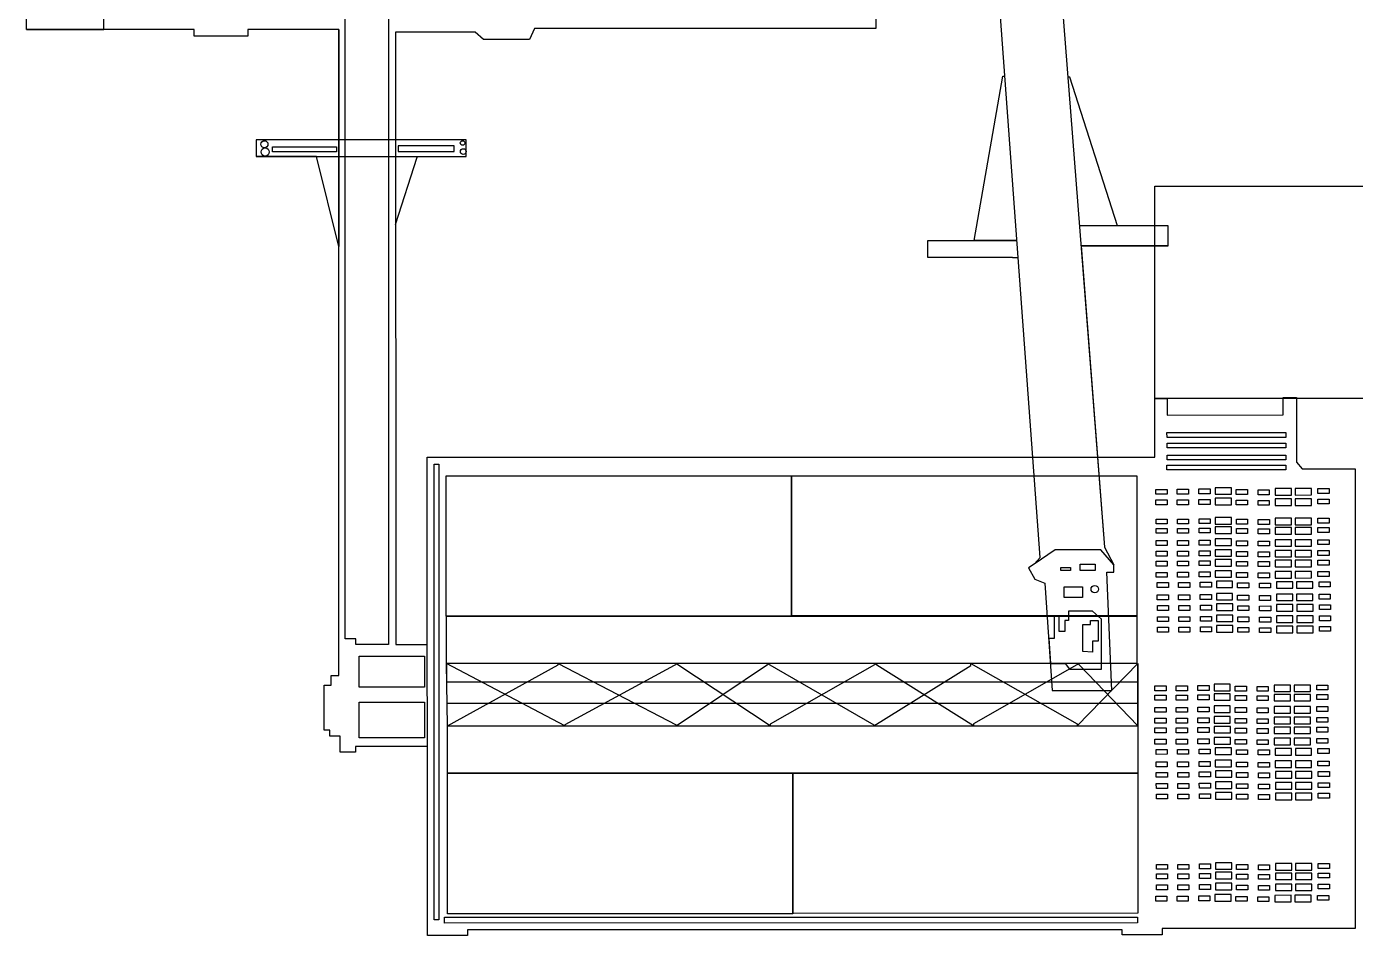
# Model space of a CAD drawing. Header units: millimetres. Extents: x 3191 to 879702, y -27549 to 222194.
# Drawn here: x 746550 to 752910, y 19175 to 23525 of the extents above; entities that cross this region are included whole.
import ezdxf

# ---------------------------------------------------------------- set-up
doc = ezdxf.new("R2010")
doc.units = ezdxf.units.MM
doc.header["$MEASUREMENT"] = 0
doc.layers.add('Krumbuster', color=112, linetype='Continuous')
doc.layers.add('Worker-Walkway', color=8, linetype='Continuous')

msp = doc.modelspace()

# ---------------------------------------------------------------- linework, layer by layer
at = {"layer": 'Krumbuster'}
for points in [[(751372.62559, 20952.13345), (751401.8213, 20983.18901), (751110.86666, 24946.06048), (751067.34498, 24931.05219), (751047.67023, 25358.6), (751436.60337, 25377.54525), (751456.26652, 24981.21085), (751460.68617, 24959.09634), (751111.62234, 24959.03121), (751111.62234, 24959.03121), (751111.62554, 24941.8615)], [(748468.44954, 19174.56142), (748468.28083, 20078.77066), (748124.48323, 20078.70651), (748124.48833, 20051.35395), (748050.88273, 20051.34021), (748050.8684, 20128.12568), (748001.44691, 20128.11646), (748001.44142, 20157.56858), (747974.10335, 20157.56348), (747974.08686, 20245.9315), (747974.06312, 20373.21132), (748007.70908, 20373.2176), (748007.70064, 20418.45139), (748044.50633, 20418.45825), (748043.92922, 23511.51405), (747609.44261, 23511.43298), (747609.44852, 23479.753), (747352.33527, 23479.70502), (747352.32936, 23511.42), (746550.49759, 23511.27039), (746550.17243, 25254.00773)], [(746550.49759, 23511.27039), (746919.13969, 23511.33917), (746919.01005, 24206.13802), (746890.17228, 24206.13264), (746890.16219, 24260.22364), (746799.51917, 24314.29773), (746738.75389, 24314.28639), (746738.70055, 24600.19587), (746818.52935, 24660.64252), (746884.9592, 24660.65492), (746884.94776, 24721.95811), (746912.75556, 24721.9633), (746912.65628, 25254.07536)], [(750614.135, 25253.133), (750614.45924, 23515.34129), (748981.85463, 23515.03668), (748956.88723, 23463.84948), (748736.42343, 23463.80834), (748697.32556, 23497.48728), (748316.23614, 23497.41617), (748316.78293, 20566.88942), (748468.18975, 20566.91767)], [(751464.56913, 24959.96022), (751402.82699, 24959.9487), (751709.67183, 21033.83412), (751754.70543, 20947.71402)], [(748282.36737, 20566.43976), (748126.08784, 20566.4106), (748126.08272, 20593.84482), (748075.35915, 20593.83535), (748074.75343, 23840.20547), (748097.56383, 23820.94045), (748224.16732, 23820.96408), (748253.06789, 23820.96947), (748281.9632, 23849.20224), (748282.36737, 20566.43976)], [(748043.92922, 23511.51405), (748044.12302, 22472.86706), (747937.43008, 22903.60779), (747650.77918, 22903.5543), (748654.7845, 22903.74163), (748654.76972, 22982.96035), (747648.23147, 22982.77254), (747648.24625, 22903.55383), (747665.94213, 22903.55713)], [(751290.3708, 22501.17135), (751084.69079, 22501.13298), (751222.91829, 23288.32939), (751232.5774, 23288.3312)], [(751634.43723, 22475.74926), (752013.64006, 22475.82001), (751596.97974, 22475.74227), (752013.64006, 22475.82001), (752013.62216, 22571.78143), (751771.56105, 22571.73627), (751543.60928, 23282.40549), (751533.93525, 23282.40369)], [(748316.34692, 22903.67849), (748316.4078, 22577.41303), (748418.93305, 22899.6669), (748418.9323, 22903.69763)], [(751771.56105, 22571.73627), (751589.48, 22571.7023)], [(751268.38156, 22419.13289), (750863.90664, 22419.05742), (750863.89134, 22501.09178), (751290.3708, 22501.17135)], [(751596.97974, 22475.74227), (751709.67183, 21033.83412)], [(751268.38156, 22419.13289), (751296.39369, 22419.13812)], [(752902.4709, 19207.41864), (751984.57388, 19207.24738), (751984.57946, 19177.35202), (751793.13775, 19177.3163), (751793.13329, 19201.26291), (748660.55189, 19200.67843), (748660.55676, 19174.59726), (748468.44954, 19174.56142), (748468.02254, 21463.1136), (751950.26962, 21463.76333), (751950.21707, 21745.39558), (752009.93952, 21745.40672), (752009.95441, 21665.60023), (752565.09542, 21665.70381), (752565.07982, 21749.28951), (752627.89835, 21749.30123), (752627.95603, 21440.14145), (752654.9701, 21408.72312), (752909.05093, 21408.77053), (752909.46167, 19207.41994), (752902.4709, 19207.41864)], [(751459.26654, 20347.33719), (751744.70745, 20347.39045), (751721.00231, 20912.85508), (751754.71193, 20912.86137), (751754.70543, 20947.71402), (751691.76332, 21020.76686), (751473.74744, 21020.72619), (751372.62559, 20952.13345), (751346.02158, 20934.08748), (751376.00708, 20880.18926), (751424.3328, 20859.96088), (751459.26654, 20347.33719)], [(751542.48872, 20448.55137), (751694.19648, 20448.57968), (751694.1518, 20688.03416), (751652.56465, 20726.25001), (751536.81768, 20726.22841), (751536.82586, 20682.38266), (751519.96815, 20682.37951), (751519.97801, 20629.55233), (751491.88184, 20629.54708), (751491.86805, 20703.47482), (751468.27421, 20703.47042), (751468.29429, 20595.8098), (751442.33422, 20595.80495), (751450.44985, 20476.71492), (751521.12921, 20476.72811), (751542.48872, 20448.55137)], [(751605.40704, 20534.05008), (751605.38313, 20662.20471), (751642.47239, 20662.21163), (751642.46861, 20682.44903), (751679.55209, 20682.45595), (751679.57055, 20583.53182), (751652.59706, 20583.52678), (751652.60692, 20530.68793), (751605.40704, 20534.05008)], [(748564.43179, 20177.38613), (749094.40821, 20469.74337), (749094.40699, 20476.27533), (749659.69547, 20182.48946), (749659.69638, 20177.59049), (750096.27531, 20470.7468), (750096.27424, 20476.46226), (750605.0058, 20182.57252), (750605.0067, 20177.76687), (751068.98829, 20465.92434), (751068.98629, 20476.64375), (751577.66476, 20188.1312), (751577.66666, 20177.94835), (751868.75207, 20476.79297), (751868.80782, 20178.00267), (751588.01157, 20469.68374), (751588.01026, 20476.74059), (751082.14227, 20186.77901), (751082.14394, 20177.8559), (750620.28228, 20469.00162), (750620.28087, 20476.56003), (750109.4824, 20186.13096), (750109.48398, 20177.67441), (749667.69158, 20470.21193), (749667.69043, 20476.38229), (749125.85663, 20182.36652), (749125.85754, 20177.49089), (748559.69431, 20476.17556)], [(748564.43179, 20177.38613), (748559.69431, 20476.17556), (748559.71068, 20388.42574), (751868.76844, 20389.04315), (751868.78779, 20285.36002), (748562.72958, 20284.74317)], [(751868.80782, 20178.00267), (751868.75207, 20476.79297)]]:
    msp.add_lwpolyline(points, dxfattribs=at)
for points in [[(747726.6098, 22924.62267), (747726.60508, 22949.91204), (748034.17637, 22949.96943), (748034.18109, 22924.68006)], [(748597.4674, 22926.47705), (748597.46221, 22954.29518), (748328.65335, 22954.24503), (748328.65854, 22926.4269)], [(752008.41191, 21558.37089), (752008.40753, 21581.88593), (752577.12497, 21581.99204), (752577.12936, 21558.477)], [(752008.42134, 21507.86488), (752008.41695, 21531.37992), (752577.1344, 21531.48603), (752577.13879, 21507.97099)], [(752008.43207, 21450.34868), (752008.42768, 21473.86372), (752577.14513, 21473.96983), (752577.14952, 21450.45479)], [(748501.40437, 19249.84835), (748500.99747, 21430.66993), (748523.567, 21430.67415), (748523.9739, 19249.85257)], [(750211.29224, 21374.87255), (750211.41767, 20702.61771), (748558.94609, 20702.30939), (748558.82066, 21374.56423)], [(750211.41737, 20704.23903), (750211.29224, 21374.87255), (751863.57285, 21375.18084), (751863.69798, 20704.54732)], [(752007.65976, 21402.43198), (752007.65537, 21425.94702), (752576.37282, 21426.05313), (752576.3772, 21402.53809)], [(751955.61521, 21286.51505), (751955.61086, 21309.85513), (752008.94439, 21309.86508), (752008.94875, 21286.525)], [(752057.82625, 21286.53412), (752057.8219, 21309.8742), (752111.15543, 21309.88415), (752111.15979, 21286.54407)], [(752161.42008, 21288.23309), (752161.41573, 21311.57317), (752214.74926, 21311.58312), (752214.75362, 21288.24305)], [(752316.55417, 21286.16248), (752316.54831, 21317.55086), (752238.45195, 21317.53629), (752238.4578, 21286.14791)], [(752339.92823, 21285.47866), (752339.92387, 21308.81873), (752393.25741, 21308.82868), (752393.26176, 21285.48861)], [(752444.51801, 21284.09847), (752444.51365, 21307.43854), (752497.84719, 21307.44849), (752497.85154, 21284.10842)], [(752603.94017, 21282.72851), (752603.93432, 21314.11688), (752525.83795, 21314.10231), (752525.84381, 21282.71394)], [(752700.16739, 21282.74646), (752700.16154, 21314.13484), (752622.06517, 21314.12027), (752622.07103, 21282.73189)], [(752730.50751, 21290.42717), (752730.50316, 21313.76725), (752783.83669, 21313.7772), (752783.84105, 21290.43712)], [(751955.6246, 21236.20733), (751955.62024, 21259.54741), (752008.95378, 21259.55736), (752008.95814, 21236.21728)], [(752057.83564, 21236.2264), (752057.83128, 21259.56648), (752111.16482, 21259.57643), (752111.16917, 21236.23635)], [(752161.42947, 21237.92537), (752161.42511, 21261.26545), (752214.75865, 21261.2754), (752214.76301, 21237.93533)], [(752316.56355, 21235.85476), (752316.5577, 21267.24314), (752238.46133, 21267.22857), (752238.46719, 21235.84019)], [(752339.93761, 21235.17094), (752339.93326, 21258.51101), (752393.2668, 21258.52096), (752393.27115, 21235.18089)], [(752444.52739, 21233.79075), (752444.52304, 21257.13082), (752497.85658, 21257.14077), (752497.86093, 21233.8007)], [(752603.94956, 21232.42079), (752603.9437, 21263.80916), (752525.84734, 21263.79459), (752525.8532, 21232.40622)], [(752700.17678, 21232.43874), (752700.17092, 21263.82712), (752622.07456, 21263.81255), (752622.08042, 21232.42417)], [(752730.5169, 21240.11945), (752730.51254, 21263.45953), (752783.84608, 21263.46948), (752783.85043, 21240.1294)], [(751956.0816, 21144.08351), (751956.07725, 21167.42359), (752009.41079, 21167.43354), (752009.41514, 21144.09346)], [(751956.08995, 21099.37461), (751956.08559, 21122.71469), (752009.41913, 21122.72464), (752009.42348, 21099.38456)], [(752058.29264, 21144.10258), (752058.28829, 21167.44266), (752111.62182, 21167.45261), (752111.62618, 21144.11254)], [(752058.30098, 21099.39368), (752058.29663, 21122.73376), (752111.63017, 21122.74371), (752111.63452, 21099.40363)], [(752161.88647, 21145.80156), (752161.88212, 21169.14163), (752215.21566, 21169.15159), (752215.22001, 21145.81151)], [(752161.89482, 21101.09266), (752161.89046, 21124.43273), (752215.224, 21124.44268), (752215.22835, 21101.10261)], [(752317.02056, 21143.73095), (752317.0147, 21175.11933), (752238.91834, 21175.10475), (752238.9242, 21143.71638)], [(752317.0289, 21099.02205), (752317.02304, 21130.41042), (752238.92668, 21130.39585), (752238.93254, 21099.00747)], [(752340.39462, 21143.04712), (752340.39026, 21166.3872), (752393.7238, 21166.39715), (752393.72816, 21143.05707)], [(752340.40296, 21098.33822), (752340.39861, 21121.67829), (752393.73214, 21121.68825), (752393.7365, 21098.34817)], [(752444.9844, 21141.66693), (752444.98005, 21165.00701), (752498.31358, 21165.01696), (752498.31794, 21141.67688)], [(752444.99274, 21096.95803), (752444.98839, 21120.2981), (752498.32192, 21120.30806), (752498.32628, 21096.96798)], [(752604.40657, 21140.29697), (752604.40071, 21171.68535), (752526.30435, 21171.67078), (752526.3102, 21140.2824)], [(752604.41491, 21095.58807), (752604.40905, 21126.97645), (752526.31269, 21126.96188), (752526.31854, 21095.5735)], [(752700.63378, 21140.31493), (752700.62793, 21171.7033), (752622.53157, 21171.68873), (752622.53742, 21140.30035)], [(752700.64213, 21095.60602), (752700.63627, 21126.9944), (752622.53991, 21126.97983), (752622.54576, 21095.59145)], [(752730.9739, 21147.99563), (752730.96955, 21171.33571), (752784.30309, 21171.34566), (752784.30744, 21148.00558)], [(752730.98225, 21103.28673), (752730.97789, 21126.62681), (752784.31143, 21126.63676), (752784.31578, 21103.29668)], [(751956.10079, 21041.24021), (751956.09644, 21064.58029), (752009.42997, 21064.59024), (752009.43433, 21041.25016)], [(752058.31183, 21041.25928), (752058.30748, 21064.59936), (752111.64101, 21064.60931), (752111.64537, 21041.26923)], [(752161.90566, 21042.95826), (752161.90131, 21066.29833), (752215.23484, 21066.30828), (752215.2392, 21042.96821)], [(752317.03975, 21040.88764), (752317.03389, 21072.27602), (752238.93753, 21072.26145), (752238.94339, 21040.87307)], [(752340.41381, 21040.20382), (752340.40945, 21063.54389), (752393.74299, 21063.55384), (752393.74734, 21040.21377)], [(752445.00359, 21038.82363), (752444.99923, 21062.1637), (752498.33277, 21062.17365), (752498.33713, 21038.83358)], [(752604.42575, 21037.45367), (752604.4199, 21068.84205), (752526.32354, 21068.82747), (752526.32939, 21037.4391)], [(752700.65297, 21037.47162), (752700.64712, 21068.86), (752622.55075, 21068.84543), (752622.55661, 21037.45705)], [(752730.99309, 21045.15233), (752730.98874, 21068.49241), (752784.32227, 21068.50236), (752784.32663, 21045.16228)], [(751956.11039, 20989.82439), (751956.10603, 21013.16447), (752009.43957, 21013.17442), (752009.44392, 20989.83434)], [(752058.32142, 20989.84346), (752058.31707, 21013.18354), (752111.65061, 21013.19349), (752111.65496, 20989.85341)], [(752161.91526, 20991.54244), (752161.9109, 21014.88251), (752215.24444, 21014.89246), (752215.24879, 20991.55239)], [(752317.04934, 20989.47182), (752317.04348, 21020.8602), (752238.94712, 21020.84563), (752238.95298, 20989.45725)], [(752340.4234, 20988.788), (752340.41905, 21012.12807), (752393.75258, 21012.13802), (752393.75694, 20988.79795)], [(752445.01318, 20987.40781), (752445.00883, 21010.74788), (752498.34236, 21010.75783), (752498.34672, 20987.41776)], [(752604.43535, 20986.03785), (752604.42949, 21017.42623), (752526.33313, 21017.41165), (752526.33898, 20986.02328)], [(752700.66257, 20986.0558), (752700.65671, 21017.44418), (752622.56035, 21017.42961), (752622.5662, 20986.04123)], [(752731.00269, 20993.73651), (752730.99833, 21017.07659), (752784.33187, 21017.08654), (752784.33622, 20993.74646)], [(751499.70369, 20920.75712), (751499.70076, 20936.49213), (751545.77732, 20936.50073), (751545.78026, 20920.76571)], [(751592.97351, 20921.89428), (751592.96806, 20951.12478), (751664.88963, 20951.1382), (751664.89509, 20921.9077)], [(751956.11915, 20942.87596), (751956.11479, 20966.21604), (752009.44833, 20966.22599), (752009.45268, 20942.88591)], [(752058.33018, 20942.89503), (752058.32583, 20966.23511), (752111.65937, 20966.24506), (752111.66372, 20942.90498)], [(752161.92402, 20944.59401), (752161.91966, 20967.93408), (752215.2532, 20967.94403), (752215.25755, 20944.60396)], [(752317.0581, 20942.5234), (752317.05224, 20973.91177), (752238.95588, 20973.8972), (752238.96174, 20942.50882)], [(752340.43216, 20941.83957), (752340.42781, 20965.17964), (752393.76134, 20965.1896), (752393.7657, 20941.84952)], [(752445.02194, 20940.45938), (752445.01759, 20963.79945), (752498.35112, 20963.80941), (752498.35548, 20940.46933)], [(752604.44411, 20939.08942), (752604.43825, 20970.4778), (752526.34189, 20970.46323), (752526.34774, 20939.07485)], [(752700.67133, 20939.10737), (752700.66547, 20970.49575), (752622.56911, 20970.48118), (752622.57496, 20939.0928)], [(752731.01145, 20946.78808), (752731.00709, 20970.12816), (752784.34063, 20970.13811), (752784.34498, 20946.79803)], [(751956.12916, 20889.22062), (751956.1248, 20912.56069), (752009.45834, 20912.57064), (752009.46269, 20889.23057)], [(751961.72863, 20840.0337), (751961.72428, 20863.37378), (752015.05782, 20863.38373), (752015.06217, 20840.04365)], [(752058.3402, 20889.23969), (752058.33584, 20912.57976), (752111.66938, 20912.58971), (752111.67373, 20889.24964)], [(752063.93967, 20840.05277), (752063.93532, 20863.39285), (752117.26885, 20863.4028), (752117.27321, 20840.06272)], [(752161.93403, 20890.93866), (752161.92967, 20914.27874), (752215.26321, 20914.28869), (752215.26756, 20890.94861)], [(752167.5335, 20841.75175), (752167.52915, 20865.09182), (752220.86269, 20865.10177), (752220.86704, 20841.7617)], [(752317.06811, 20888.86805), (752317.06226, 20920.25643), (752238.96589, 20920.24186), (752238.97175, 20888.85348)], [(752322.66759, 20839.68114), (752322.66173, 20871.06951), (752244.56537, 20871.05494), (752244.57123, 20839.66656)], [(752340.44217, 20888.18422), (752340.43782, 20911.5243), (752393.77135, 20911.53425), (752393.77571, 20888.19417)], [(752346.04165, 20838.99731), (752346.03729, 20862.33738), (752399.37083, 20862.34734), (752399.37519, 20839.00726)], [(752445.03195, 20886.80403), (752445.0276, 20910.14411), (752498.36113, 20910.15406), (752498.36549, 20886.81398)], [(752604.45412, 20885.43407), (752604.44826, 20916.82245), (752526.3519, 20916.80788), (752526.35776, 20885.4195)], [(752610.0536, 20836.24716), (752610.04774, 20867.63554), (752531.95138, 20867.62097), (752531.95723, 20836.23259)], [(752700.68134, 20885.45203), (752700.67548, 20916.8404), (752622.57912, 20916.82583), (752622.58497, 20885.43746)], [(752706.28081, 20836.26511), (752706.27496, 20867.65349), (752628.17859, 20867.63892), (752628.18445, 20836.25054)], [(752731.02146, 20893.13274), (752731.0171, 20916.47281), (752784.35064, 20916.48276), (752784.35499, 20893.14269)], [(752736.62093, 20843.94582), (752736.61658, 20867.2859), (752789.95012, 20867.29585), (752789.95447, 20843.95577)], [(751515.45683, 20792.59376), (751515.44739, 20843.19308), (751604.22666, 20843.20965), (751604.23611, 20792.61032)], [(751961.73969, 20780.7912), (751961.73533, 20804.13128), (752015.06887, 20804.14123), (752015.07322, 20780.80115)], [(752063.95073, 20780.81027), (752063.94637, 20804.15035), (752117.27991, 20804.1603), (752117.28426, 20780.82022)], [(752167.54456, 20782.50925), (752167.5402, 20805.84932), (752220.87374, 20805.85927), (752220.87809, 20782.5192)], [(752322.67864, 20780.43863), (752322.67279, 20811.82701), (752244.57642, 20811.81244), (752244.58228, 20780.42406)], [(752346.0527, 20779.75481), (752346.04835, 20803.09488), (752399.38188, 20803.10483), (752399.38624, 20779.76476)], [(752450.63143, 20837.61712), (752450.62707, 20860.95719), (752503.96061, 20860.96715), (752503.96497, 20837.62707)], [(752450.64248, 20778.37462), (752450.63813, 20801.71469), (752503.97167, 20801.72464), (752503.97602, 20778.38457)], [(752610.06465, 20777.00466), (752610.05879, 20808.39304), (752531.96243, 20808.37846), (752531.96829, 20776.99009)], [(752706.29187, 20777.02261), (752706.28601, 20808.41099), (752628.18965, 20808.39642), (752628.19551, 20777.00804)], [(752736.63199, 20784.70332), (752736.62763, 20808.0434), (752789.96117, 20808.05335), (752789.96552, 20784.71327)], [(751962.86597, 20730.49535), (751962.86162, 20753.83543), (752016.19516, 20753.84538), (752016.19951, 20730.5053)], [(752065.07701, 20730.51442), (752065.07266, 20753.8545), (752118.40619, 20753.86445), (752118.41055, 20730.52437)], [(752168.67084, 20732.2134), (752168.66649, 20755.55347), (752222.00003, 20755.56343), (752222.00438, 20732.22335)], [(752323.80493, 20730.14279), (752323.79907, 20761.53116), (752245.70271, 20761.51659), (752245.70857, 20730.12822)], [(752347.17899, 20729.45896), (752347.17463, 20752.79904), (752400.50817, 20752.80899), (752400.51253, 20729.46891)], [(752451.76877, 20728.07877), (752451.76442, 20751.41885), (752505.09795, 20751.4288), (752505.10231, 20728.08872)], [(752611.19094, 20726.70881), (752611.18508, 20758.09719), (752533.08872, 20758.08262), (752533.09457, 20726.69424)], [(752707.41815, 20726.72676), (752707.4123, 20758.11514), (752629.31594, 20758.10057), (752629.32179, 20726.71219)], [(752737.75827, 20734.40747), (752737.75392, 20757.74755), (752791.08746, 20757.7575), (752791.09181, 20734.41742)], [(748559.69431, 20476.17556), (748559.652, 20702.92772), (751864.02803, 20703.54426), (751864.07034, 20476.7921)], [(751962.87599, 20676.84001), (751962.87163, 20700.18008), (752016.20517, 20700.19003), (752016.20952, 20676.84996)], [(752065.08702, 20676.85908), (752065.08267, 20700.19915), (752118.41621, 20700.2091), (752118.42056, 20676.86903)], [(752168.68086, 20678.55805), (752168.6765, 20701.89813), (752222.01004, 20701.90808), (752222.01439, 20678.568)], [(752323.81494, 20676.48744), (752323.80908, 20707.87582), (752245.71272, 20707.86125), (752245.71858, 20676.47287)], [(752347.189, 20675.80361), (752347.18465, 20699.14369), (752400.51818, 20699.15364), (752400.52254, 20675.81356)], [(752451.77878, 20674.42342), (752451.77443, 20697.7635), (752505.10796, 20697.77345), (752505.11232, 20674.43337)], [(752611.20095, 20673.05346), (752611.19509, 20704.44184), (752533.09873, 20704.42727), (752533.10458, 20673.03889)], [(752707.42817, 20673.07142), (752707.42231, 20704.4598), (752629.32595, 20704.44522), (752629.3318, 20673.05685)], [(752737.76828, 20680.75213), (752737.76393, 20704.0922), (752791.09747, 20704.10215), (752791.10182, 20680.76208)], [(751962.88537, 20626.53229), (751962.88102, 20649.87236), (752016.21455, 20649.88231), (752016.21891, 20626.54224)], [(752065.09641, 20626.55136), (752065.09206, 20649.89143), (752118.42559, 20649.90138), (752118.42995, 20626.56131)], [(752168.69024, 20628.25033), (752168.68589, 20651.59041), (752222.01942, 20651.60036), (752222.02378, 20628.26028)], [(752323.82433, 20626.17972), (752323.81847, 20657.5681), (752245.72211, 20657.55353), (752245.72796, 20626.16515)], [(752347.19839, 20625.49589), (752347.19403, 20648.83597), (752400.52757, 20648.84592), (752400.53192, 20625.50584)], [(752451.78817, 20624.1157), (752451.78381, 20647.45578), (752505.11735, 20647.46573), (752505.1217, 20624.12565)], [(752611.21033, 20622.74574), (752611.20448, 20654.13412), (752533.10811, 20654.11955), (752533.11397, 20622.73117)], [(752707.43755, 20622.7637), (752707.4317, 20654.15208), (752629.33533, 20654.1375), (752629.34119, 20622.74913)], [(752737.77767, 20630.44441), (752737.77332, 20653.78448), (752791.10685, 20653.79443), (752791.11121, 20630.45436)], [(748141.83193, 20362.68651), (748141.80427, 20510.92691), (748455.23718, 20510.98539), (748455.26484, 20362.745)], [(751950.56508, 20345.44594), (751950.56073, 20368.78602), (752003.89427, 20368.79597), (752003.89862, 20345.4559)], [(752052.77612, 20345.46502), (752052.77177, 20368.80509), (752106.1053, 20368.81504), (752106.10966, 20345.47497)], [(752156.36995, 20347.16399), (752156.3656, 20370.50407), (752209.69914, 20370.51402), (752209.70349, 20347.17394)], [(752311.50404, 20345.09338), (752311.49818, 20376.48176), (752233.40182, 20376.46718), (752233.40768, 20345.07881)], [(752334.8781, 20344.40955), (752334.87375, 20367.74963), (752388.20728, 20367.75958), (752388.21164, 20344.4195)], [(752439.46788, 20343.02936), (752439.46353, 20366.36944), (752492.79706, 20366.37939), (752492.80142, 20343.03931)], [(752598.89005, 20341.6594), (752598.88419, 20373.04778), (752520.78783, 20373.03321), (752520.79368, 20341.64483)], [(752695.11727, 20341.67736), (752695.11141, 20373.06573), (752617.01505, 20373.05116), (752617.0209, 20341.66278)], [(752725.45738, 20349.35806), (752725.45303, 20372.69814), (752778.78657, 20372.70809), (752778.79092, 20349.36802)], [(748142.56005, 20120.1878), (748142.52806, 20291.63996), (748455.27809, 20291.69832), (748455.31008, 20120.24616)], [(751950.57343, 20300.73704), (751950.56907, 20324.07712), (752003.90261, 20324.08707), (752003.90696, 20300.74699)], [(752052.78446, 20300.75611), (752052.78011, 20324.09619), (752106.11365, 20324.10614), (752106.118, 20300.76607)], [(752156.3783, 20302.45509), (752156.37394, 20325.79516), (752209.70748, 20325.80512), (752209.71183, 20302.46504)], [(752311.51238, 20300.38448), (752311.50653, 20331.77285), (752233.41016, 20331.75828), (752233.41602, 20300.36991)], [(752334.88644, 20299.70065), (752334.88209, 20323.04073), (752388.21562, 20323.05068), (752388.21998, 20299.7106)], [(752439.47622, 20298.32046), (752439.47187, 20321.66054), (752492.8054, 20321.67049), (752492.80976, 20298.33041)], [(752598.89839, 20296.9505), (752598.89253, 20328.33888), (752520.79617, 20328.32431), (752520.80203, 20296.93593)], [(752695.12561, 20296.96845), (752695.11975, 20328.35683), (752617.02339, 20328.34226), (752617.02924, 20296.95388)], [(752725.46573, 20304.64916), (752725.46137, 20327.98924), (752778.79491, 20327.99919), (752778.79926, 20304.65911)], [(751950.58427, 20242.60264), (751950.57992, 20265.94272), (752003.91346, 20265.95267), (752003.91781, 20242.61259)], [(752052.79531, 20242.62171), (752052.79096, 20265.96179), (752106.12449, 20265.97174), (752106.12885, 20242.63166)], [(752156.38914, 20244.32069), (752156.38479, 20267.66076), (752209.71833, 20267.67071), (752209.72268, 20244.33064)], [(752311.52323, 20242.25007), (752311.51737, 20273.63845), (752233.42101, 20273.62388), (752233.42687, 20242.2355)], [(752334.89729, 20241.56625), (752334.89293, 20264.90632), (752388.22647, 20264.91627), (752388.23083, 20241.5762)], [(752439.48707, 20240.18606), (752439.48271, 20263.52613), (752492.81625, 20263.53608), (752492.82061, 20240.19601)], [(752598.90924, 20238.8161), (752598.90338, 20270.20448), (752520.80702, 20270.1899), (752520.81287, 20238.80153)], [(752695.13645, 20238.83405), (752695.1306, 20270.22243), (752617.03423, 20270.20786), (752617.04009, 20238.81948)], [(752725.47657, 20246.51476), (752725.47222, 20269.85484), (752778.80575, 20269.86479), (752778.81011, 20246.52471)], [(748564.47409, 19950.63397), (748564.43179, 20177.38613), (751868.80782, 20178.00267), (751868.85013, 19951.25051)], [(751950.59387, 20191.18682), (751950.58951, 20214.5269), (752003.92305, 20214.53685), (752003.9274, 20191.19677)], [(751950.60263, 20144.23839), (751950.59827, 20167.57847), (752003.93181, 20167.58842), (752003.93616, 20144.24834)], [(752052.8049, 20191.20589), (752052.80055, 20214.54597), (752106.13409, 20214.55592), (752106.13844, 20191.21584)], [(752052.81366, 20144.25746), (752052.80931, 20167.59754), (752106.14285, 20167.60749), (752106.1472, 20144.26741)], [(752156.39874, 20192.90487), (752156.39438, 20216.24494), (752209.72792, 20216.25489), (752209.73227, 20192.91482)], [(752156.4075, 20145.95644), (752156.40314, 20169.29651), (752209.73668, 20169.30647), (752209.74103, 20145.96639)], [(752311.53282, 20190.83426), (752311.52697, 20222.22263), (752233.4306, 20222.20806), (752233.43646, 20190.81968)], [(752311.54158, 20143.88583), (752311.53573, 20175.2742), (752233.43936, 20175.25963), (752233.44522, 20143.87126)], [(752334.90688, 20190.15043), (752334.90253, 20213.4905), (752388.23606, 20213.50046), (752388.24042, 20190.16038)], [(752334.91564, 20143.202), (752334.91129, 20166.54208), (752388.24482, 20166.55203), (752388.24918, 20143.21195)], [(752439.49666, 20188.77024), (752439.49231, 20212.11031), (752492.82584, 20212.12027), (752492.8302, 20188.78019)], [(752439.50542, 20141.82181), (752439.50107, 20165.16189), (752492.8346, 20165.17184), (752492.83896, 20141.83176)], [(752598.91883, 20187.40028), (752598.91297, 20218.78866), (752520.81661, 20218.77409), (752520.82247, 20187.38571)], [(752598.92759, 20140.45185), (752598.92173, 20171.84023), (752520.82537, 20171.82566), (752520.83123, 20140.43728)], [(752695.14605, 20187.41823), (752695.14019, 20218.80661), (752617.04383, 20218.79204), (752617.04968, 20187.40366)], [(752695.15481, 20140.4698), (752695.14895, 20171.85818), (752617.05259, 20171.84361), (752617.05844, 20140.45523)], [(752725.48617, 20195.09894), (752725.48181, 20218.43902), (752778.81535, 20218.44897), (752778.8197, 20195.10889)], [(752725.49493, 20148.15051), (752725.49057, 20171.49059), (752778.82411, 20171.50054), (752778.82846, 20148.16046)], [(751950.61264, 20090.58305), (751950.60828, 20113.92312), (752003.94182, 20113.93307), (752003.94617, 20090.593)], [(752052.82368, 20090.60212), (752052.81932, 20113.94219), (752106.15286, 20113.95214), (752106.15721, 20090.61207)], [(752156.41751, 20092.30109), (752156.41315, 20115.64117), (752209.74669, 20115.65112), (752209.75104, 20092.31104)], [(752311.55159, 20090.23048), (752311.54574, 20121.61886), (752233.44937, 20121.60429), (752233.45523, 20090.21591)], [(752334.92565, 20089.54665), (752334.9213, 20112.88673), (752388.25484, 20112.89668), (752388.25919, 20089.5566)], [(752439.51543, 20088.16646), (752439.51108, 20111.50654), (752492.84462, 20111.51649), (752492.84897, 20088.17641)], [(752598.9376, 20086.7965), (752598.93174, 20118.18488), (752520.83538, 20118.17031), (752520.84124, 20086.78193)], [(752695.16482, 20086.81446), (752695.15896, 20118.20284), (752617.0626, 20118.18826), (752617.06846, 20086.79989)], [(752725.50494, 20094.49517), (752725.50058, 20117.83524), (752778.83412, 20117.84519), (752778.83847, 20094.50512)], [(751956.21211, 20041.39613), (751956.20776, 20064.73621), (752009.5413, 20064.74616), (752009.54565, 20041.40608)], [(752058.42315, 20041.4152), (752058.4188, 20064.75528), (752111.75233, 20064.76523), (752111.75669, 20041.42515)], [(752162.01698, 20043.11418), (752162.01263, 20066.45425), (752215.34617, 20066.46421), (752215.35052, 20043.12413)], [(752317.15107, 20041.04357), (752317.14521, 20072.43194), (752239.04885, 20072.41737), (752239.05471, 20041.02899)], [(752340.52513, 20040.35974), (752340.52078, 20063.69982), (752393.85431, 20063.70977), (752393.85867, 20040.36969)], [(752445.11491, 20038.97955), (752445.11056, 20062.31963), (752498.44409, 20062.32958), (752498.44845, 20038.9895)], [(752604.53708, 20037.60959), (752604.53122, 20068.99797), (752526.43486, 20068.9834), (752526.44071, 20037.59502)], [(752700.76429, 20037.62754), (752700.75844, 20069.01592), (752622.66208, 20069.00135), (752622.66793, 20037.61297)], [(752731.10441, 20045.30825), (752731.10006, 20068.64833), (752784.4336, 20068.65828), (752784.43795, 20045.3182)], [(751956.22317, 19982.15363), (751956.21881, 20005.49371), (752009.55235, 20005.50366), (752009.5567, 19982.16358)], [(752058.43421, 19982.1727), (752058.42985, 20005.51278), (752111.76339, 20005.52273), (752111.76774, 19982.18265)], [(752162.02804, 19983.87168), (752162.02368, 20007.21175), (752215.35722, 20007.2217), (752215.36157, 19983.88163)], [(752317.16212, 19981.80106), (752317.15627, 20013.18944), (752239.0599, 20013.17487), (752239.06576, 19981.78649)], [(752340.53618, 19981.11724), (752340.53183, 20004.45731), (752393.86537, 20004.46726), (752393.86972, 19981.12719)], [(752445.12596, 19979.73705), (752445.12161, 20003.07712), (752498.45515, 20003.08707), (752498.4595, 19979.747)], [(752604.54813, 19978.36709), (752604.54227, 20009.75547), (752526.44591, 20009.74089), (752526.45177, 19978.35252)], [(752700.77535, 19978.38504), (752700.76949, 20009.77342), (752622.67313, 20009.75885), (752622.67899, 19978.37047)], [(752731.11547, 19986.06575), (752731.11111, 20009.40583), (752784.44465, 20009.41578), (752784.449, 19986.0757)], [(750216.94568, 19950.94229), (750217.07111, 19278.68745), (748564.59953, 19278.37913), (748564.47409, 19950.63397)], [(750217.0708, 19280.30878), (750216.94568, 19950.94229), (751869.22628, 19951.25058), (751869.35141, 19280.61706)], [(751957.34945, 19931.85778), (751957.3451, 19955.19786), (752010.67864, 19955.20781), (752010.68299, 19931.86773)], [(752059.56049, 19931.87685), (752059.55614, 19955.21693), (752112.88967, 19955.22688), (752112.89403, 19931.88681)], [(752163.15432, 19933.57583), (752163.14997, 19956.91591), (752216.48351, 19956.92586), (752216.48786, 19933.58578)], [(752318.28841, 19931.50522), (752318.28255, 19962.8936), (752240.18619, 19962.87902), (752240.19205, 19931.49065)], [(752318.29842, 19877.84987), (752318.29256, 19909.23825), (752240.1962, 19909.22368), (752240.20206, 19877.8353)], [(752341.66247, 19930.82139), (752341.65812, 19954.16147), (752394.99165, 19954.17142), (752394.99601, 19930.83134)], [(752446.25225, 19929.4412), (752446.2479, 19952.78128), (752499.58143, 19952.79123), (752499.58579, 19929.45115)], [(752605.67442, 19928.07124), (752605.66856, 19959.45962), (752527.5722, 19959.44505), (752527.57805, 19928.05667)], [(752701.90164, 19928.0892), (752701.89578, 19959.47757), (752623.79942, 19959.463), (752623.80527, 19928.07462)], [(752732.24175, 19935.7699), (752732.2374, 19959.10998), (752785.57094, 19959.11993), (752785.57529, 19935.77985)], [(751957.35947, 19878.20244), (751957.35511, 19901.54251), (752010.68865, 19901.55246), (752010.693, 19878.21239)], [(751957.36885, 19827.89472), (751957.3645, 19851.23479), (752010.69803, 19851.24474), (752010.70239, 19827.90467)], [(752059.5705, 19878.22151), (752059.56615, 19901.56158), (752112.89969, 19901.57153), (752112.90404, 19878.23146)], [(752059.57989, 19827.91379), (752059.57554, 19851.25386), (752112.90907, 19851.26381), (752112.91343, 19827.92374)], [(752163.16434, 19879.92048), (752163.15998, 19903.26056), (752216.49352, 19903.27051), (752216.49787, 19879.93043)], [(752163.17372, 19829.61276), (752163.16937, 19852.95284), (752216.5029, 19852.96279), (752216.50726, 19829.62271)], [(752318.30781, 19827.54215), (752318.30195, 19858.93053), (752240.20559, 19858.91596), (752240.21145, 19827.52758)], [(752341.67248, 19877.16604), (752341.66813, 19900.50612), (752395.00166, 19900.51607), (752395.00602, 19877.17599)], [(752341.68187, 19826.85832), (752341.67751, 19850.1984), (752395.01105, 19850.20835), (752395.0154, 19826.86827)], [(752446.26226, 19875.78585), (752446.25791, 19899.12593), (752499.59144, 19899.13588), (752499.5958, 19875.7958)], [(752446.27165, 19825.47813), (752446.26729, 19848.81821), (752499.60083, 19848.82816), (752499.60519, 19825.48808)], [(752605.68443, 19874.41589), (752605.67857, 19905.80427), (752527.58221, 19905.7897), (752527.58806, 19874.40132)], [(752605.69381, 19824.10817), (752605.68796, 19855.49655), (752527.59159, 19855.48198), (752527.59745, 19824.0936)], [(752701.91165, 19874.43385), (752701.90579, 19905.82223), (752623.80943, 19905.80765), (752623.81528, 19874.41928)], [(752701.92103, 19824.12613), (752701.91518, 19855.51451), (752623.81881, 19855.49993), (752623.82467, 19824.11156)], [(752732.25177, 19882.11456), (752732.24741, 19905.45463), (752785.58095, 19905.46458), (752785.5853, 19882.12451)], [(752732.26115, 19831.80684), (752732.2568, 19855.14691), (752785.59033, 19855.15686), (752785.59469, 19831.81679)], [(751957.43163, 19491.4407), (751957.42727, 19514.78077), (752010.76081, 19514.79073), (752010.76517, 19491.45065)], [(751957.44018, 19445.61203), (751957.43583, 19468.95211), (752010.76936, 19468.96206), (752010.77372, 19445.62198)], [(752059.64267, 19491.45977), (752059.63831, 19514.79985), (752112.97185, 19514.8098), (752112.9762, 19491.46972)], [(752059.65122, 19445.6311), (752059.64686, 19468.97118), (752112.9804, 19468.98113), (752112.98475, 19445.64106)], [(752163.2365, 19493.15874), (752163.23214, 19516.49882), (752216.56568, 19516.50877), (752216.57004, 19493.16869)], [(752163.24505, 19447.33008), (752163.24069, 19470.67015), (752216.57423, 19470.68011), (752216.57859, 19447.34003)], [(752318.37058, 19491.08813), (752318.36473, 19522.47651), (752240.26837, 19522.46194), (752240.27422, 19491.07356)], [(752318.37914, 19445.25947), (752318.37328, 19476.64784), (752240.27692, 19476.63327), (752240.28277, 19445.2449)], [(752341.74464, 19490.4043), (752341.74029, 19513.74438), (752395.07383, 19513.75433), (752395.07818, 19490.41426)], [(752341.7532, 19444.57564), (752341.74884, 19467.91572), (752395.08238, 19467.92567), (752395.08673, 19444.58559)], [(752446.33443, 19489.02411), (752446.33007, 19512.36419), (752499.66361, 19512.37414), (752499.66796, 19489.03407)], [(752446.34298, 19443.19545), (752446.33862, 19466.53553), (752499.67216, 19466.54548), (752499.67651, 19443.2054)], [(752605.75659, 19487.65416), (752605.75073, 19519.04253), (752527.65437, 19519.02796), (752527.66023, 19487.63958)], [(752605.76514, 19441.82549), (752605.75928, 19473.21387), (752527.66292, 19473.1993), (752527.66878, 19441.81092)], [(752701.98381, 19487.67211), (752701.97795, 19519.06049), (752623.88159, 19519.04592), (752623.88745, 19487.65754)], [(752701.99236, 19441.84344), (752701.9865, 19473.23182), (752623.89014, 19473.21725), (752623.896, 19441.82887)], [(752732.32393, 19495.35282), (752732.31957, 19518.69289), (752785.65311, 19518.70285), (752785.65747, 19495.36277)], [(752732.33248, 19449.52415), (752732.32812, 19472.86423), (752785.66166, 19472.87418), (752785.66602, 19449.5341)], [(751957.44998, 19393.06479), (751957.44563, 19416.40486), (752010.77917, 19416.41481), (752010.78352, 19393.07474)], [(752059.66102, 19393.08386), (752059.65667, 19416.42393), (752112.9902, 19416.43388), (752112.99456, 19393.09381)], [(752163.25485, 19394.78283), (752163.2505, 19418.12291), (752216.58404, 19418.13286), (752216.58839, 19394.79278)], [(752318.38894, 19392.71222), (752318.38308, 19424.1006), (752240.28672, 19424.08603), (752240.29258, 19392.69765)], [(752341.763, 19392.02839), (752341.75864, 19415.36847), (752395.09218, 19415.37842), (752395.09654, 19392.03834)], [(752446.35278, 19390.6482), (752446.34843, 19413.98828), (752499.68196, 19413.99823), (752499.68632, 19390.65815)], [(752605.77495, 19389.27824), (752605.76909, 19420.66662), (752527.67273, 19420.65205), (752527.67858, 19389.26367)], [(752702.00216, 19389.2962), (752701.99631, 19420.68458), (752623.89995, 19420.67), (752623.9058, 19389.28163)], [(752732.34228, 19396.97691), (752732.33793, 19420.31698), (752785.67147, 19420.32693), (752785.67582, 19396.98686)], [(751954.34087, 19338.88397), (751954.33651, 19362.22404), (752007.67005, 19362.23399), (752007.67441, 19338.89392)], [(752056.55191, 19338.90304), (752056.54755, 19362.24311), (752109.88109, 19362.25307), (752109.88544, 19338.91299)], [(752160.14574, 19340.60201), (752160.14138, 19363.94209), (752213.47492, 19363.95204), (752213.47928, 19340.61196)], [(752315.27982, 19338.5314), (752315.27397, 19369.91978), (752237.1776, 19369.90521), (752237.18346, 19338.51683)], [(752338.65388, 19337.84757), (752338.64953, 19361.18765), (752391.98307, 19361.1976), (752391.98742, 19337.85753)], [(752443.24366, 19336.46738), (752443.23931, 19359.80746), (752496.57285, 19359.81741), (752496.5772, 19336.47734)], [(752602.66583, 19335.09742), (752602.65997, 19366.4858), (752524.56361, 19366.47123), (752524.56947, 19335.08285)], [(752698.89305, 19335.11538), (752698.88719, 19366.50376), (752620.79083, 19366.48919), (752620.79669, 19335.10081)], [(752729.23317, 19342.79609), (752729.22881, 19366.13616), (752782.56235, 19366.14611), (752782.5667, 19342.80604)], [(748549.64834, 19233.53913), (748549.64304, 19261.97647), (751867.47398, 19262.59551), (751867.47929, 19234.15818)]]:
    msp.add_lwpolyline(points, close=True, dxfattribs=at)
for centre, radius in [((747688.62147, 22961.71765), 16.85326), ((748636.85689, 22967.78565), 10.95463), ((747691.99897, 22924.62739), 19.38121), ((748640.23517, 22926.48032), 13.72017), ((751662.66649, 20831.97626), 17.98621)]:
    msp.add_circle(centre, radius, dxfattribs=at)
at = {"layer": 'Worker-Walkway'}
msp.add_lwpolyline([(753591.18204, 21745.40637), (751950.2171, 21745.40637), (751950.2171, 22761.35556), (754585.68255, 22761.35556), (754585.68255, 21745.40637)], dxfattribs=at)

doc.saveas('drawing.dxf')
